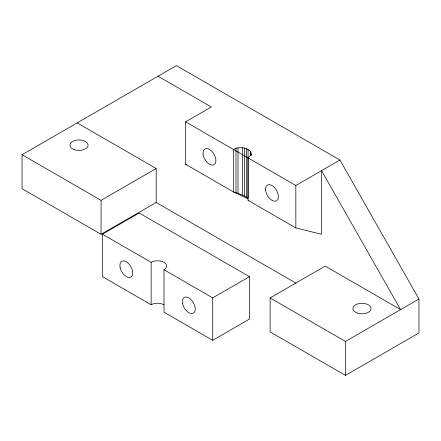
<?xml version="1.0" encoding="UTF-8"?>
<svg xmlns="http://www.w3.org/2000/svg" width="441" height="441" viewBox="0 0 441 441"><rect width="100%" height="100%" fill="white"/><g stroke="black" fill="none" stroke-linecap="round" stroke-linejoin="round"><path stroke-width="0.66" d="M248.057 149.416L248.057 197.915L242.33 195.071L235.985 192.623L235.985 148.314C241.282 146.649 251.69 147.906 251.083 155.342M238.013 193.329L238.013 147.862M296.071 283.227L156.186 202.469L101.061 234.292L22.05 188.676L22.05 154.725L176.4 65.61L339.939 160.028L418.95 299.004L418.95 332.955L345.452 375.39L270.113 331.891L270.113 297.945L325.238 266.116L400.577 309.615L321.561 170.639L321.561 234.292L295.839 227.925L248.057 200.341L248.057 157.906L250.747 155.215L251.083 153.975M295.839 227.925L295.839 185.49L339.939 160.028M247.98 198.885L233.355 191.852L185.578 164.267L185.578 121.832L211.305 106.981L158.027 76.221M22.05 154.725L101.061 200.346L156.186 168.517L156.186 202.469M102.444 234.21L139.196 212.992L249.457 276.645L249.457 319.086L212.705 340.298L164.008 312.184L164.008 269.749A9.096 5.253 0 0 0 164.008 262.323A9.096 5.253 0 0 0 151.147 262.323L102.444 234.21L102.444 276.645L151.147 304.759A9.096 5.253 0 0 1 164.008 304.759M164.008 269.749L212.705 297.862L249.457 276.645M270.113 297.945L345.452 341.439L418.95 299.004M235.985 148.314L233.355 149.416L233.355 191.852L235.985 192.623M248.785 200.506L248.057 200.341M185.578 164.267L186.896 164.592M185.578 121.832L295.839 185.49M77.175 122.901L156.186 168.517M345.452 341.439L345.452 375.39M250.973 152.724L250.973 155.464M250.411 151.511L250.411 155.623M246.365 148.628L246.365 196.989M244.43 148.06L244.43 196.03M242.33 147.735L242.33 195.071M212.705 297.862L212.705 340.298M151.147 262.323L151.147 304.759M101.061 200.346L101.061 234.292M74.463 149.725A9.096 5.253 0 0 0 88.106 145.177A9.096 5.253 0 0 0 74.463 140.629A9.096 5.253 0 0 0 74.463 149.725M357.442 313.099A9.096 5.253 0 0 0 371.085 308.551A9.096 5.253 0 0 0 357.442 304.003A9.096 5.253 0 0 0 357.442 313.099M265.554 189.999A9.096 5.253 60 0 0 275.73 201.107A9.096 5.253 60 0 0 274.567 187.645A9.096 5.253 60 0 0 265.554 189.999M203.069 153.926A9.096 5.253 60 0 0 213.246 165.033A9.096 5.253 60 0 0 212.082 151.566A9.096 5.253 60 0 0 203.069 153.926M182.607 303.628A9.096 5.253 60 0 0 193.367 313.165A9.096 5.253 60 0 0 190.484 299.081A9.096 5.253 60 0 0 182.607 303.628M120.123 267.549A9.096 5.253 60 0 0 130.883 277.091A9.096 5.253 60 0 0 128 263.001A9.096 5.253 60 0 0 120.123 267.549"/></g></svg>
